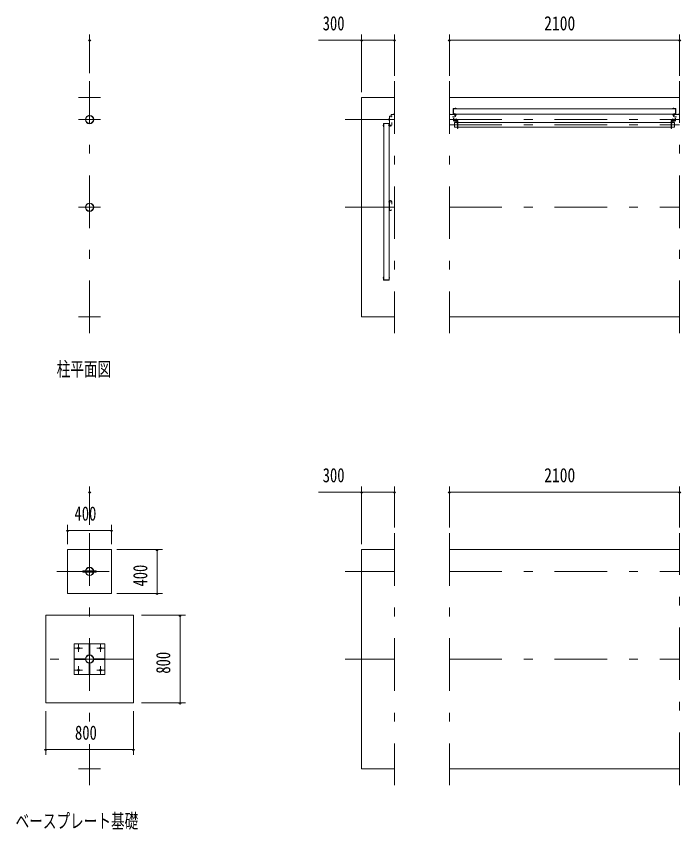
# Model space of a CAD drawing. Units: millimetres, scale not verified. Extents: x -23102 to 23102, y -10150 to 10150.
# Drawn here: x -21341 to -15281, y -8063 to -637 of the extents above; entities that cross this region are included whole.
import ezdxf
from ezdxf.enums import TextEntityAlignment as Align

# ---------------------------------------------------------------- set-up
doc = ezdxf.new("R2010")
doc.units = ezdxf.units.MM
doc.header["$LTSCALE"] = 40
doc.linetypes.add('USER3', pattern=[24, 12, -5, 2, -5])
for name, color, linetype, lineweight in [('0-2_1-0BOLD', 7, 'Continuous', 18), ('0-3_1-2CENTER', 3, 'USER3', 18), ('0-4_1-4THIN', 4, 'Continuous', 18), ('0-5_1-5DIM', 3, 'Continuous', 18)]:
    doc.layers.add(name, color=color, linetype=linetype, lineweight=lineweight)
doc.styles.add('ＭＳ ゴシック', font='')
doc.styles.get('ＭＳ ゴシック').set_extended_font_data('MS Gothic')

msp = doc.modelspace()

# ---------------------------------------------------------------- linework, layer by layer
at = {"layer": '0-2_1-0BOLD'}
for p, q in [((-20772.14, -1380.33), (-20572.14, -1380.33)), ((-18190.69, -3380.33), (-18190.69, -1380.33)), ((-18190.69, -1380.33), (-17890.69, -1380.33)), ((-17390.69, -1380.33), (-15290.69, -1380.33)), ((-17355.69, -1481.27), (-17355.69, -1531.07)), ((-17327.29, -1479.67), (-17354.09, -1479.67)), ((-17354.09, -1481.27), (-17327.29, -1481.27)), ((-17354.09, -1531.07), (-17354.09, -1481.27)), ((-17353.69, -1530.67), (-17353.69, -1481.67)), ((-15327.69, -1481.67), (-17353.69, -1481.67)), ((-17339.19, -1479.67), (-17339.09, -1478.55)), ((-17332.19, -1479.67), (-17332.29, -1478.55)), ((-17332.19, -1479.39), (-17332.19, -1479.67)), ((-17327.29, -1481.67), (-17327.29, -1481.27)), ((-17325.69, -1481.27), (-17325.69, -1481.67)), ((-15355.69, -1481.27), (-15355.69, -1481.67)), ((-15354.09, -1479.67), (-15327.29, -1479.67)), ((-15327.29, -1481.27), (-15354.09, -1481.27)), ((-15354.09, -1481.67), (-15354.09, -1481.27)), ((-15349.19, -1479.67), (-15349.09, -1478.55)), ((-15349.19, -1479.39), (-15349.19, -1479.67)), ((-15342.19, -1479.67), (-15342.29, -1478.55)), ((-15327.69, -1530.67), (-15327.69, -1481.67)), ((-15327.29, -1531.07), (-15327.29, -1481.27)), ((-15325.69, -1481.27), (-15325.69, -1531.07)), ((-17936.84, -1550.33), (-17936.84, -1640.33)), ((-17925.86, -1550.33), (-17936.84, -1550.33)), ((-17920.69, -1545.16), (-17920.69, -1534.18)), ((-17920.69, -1534.18), (-17890.69, -1534.18)), ((-17390.69, -1534.18), (-17330.69, -1534.18)), ((-17362.91, -1554.18), (-17340.69, -1554.18)), ((-17354.09, -1531.07), (-17327.29, -1531.07)), ((-17354.09, -1532.67), (-17327.29, -1532.67)), ((-15327.69, -1530.67), (-17353.69, -1530.67)), ((-17330.69, -1544.18), (-17330.69, -1534.18)), ((-17327.29, -1531.07), (-17327.29, -1530.67)), ((-17325.69, -1531.07), (-17325.69, -1530.67)), ((-15355.69, -1531.07), (-15355.69, -1530.67)), ((-15354.09, -1531.07), (-15354.09, -1530.67)), ((-15327.29, -1531.07), (-15354.09, -1531.07)), ((-15327.29, -1532.67), (-15354.09, -1532.67)), ((-15350.69, -1544.18), (-15350.69, -1534.18)), ((-15290.69, -1534.18), (-15350.69, -1534.18)), ((-15318.47, -1554.18), (-15340.69, -1554.18)), ((-17991.35, -1631.83), (-17992.47, -1631.93)), ((-17991.35, -1643.73), (-17991.35, -1616.93)), ((-17989.75, -1615.33), (-17939.95, -1615.33)), ((-17989.75, -1616.93), (-17989.75, -1643.73)), ((-17939.95, -1616.93), (-17989.75, -1616.93)), ((-17989.35, -3043.33), (-17989.35, -1617.33)), ((-17939.95, -1616.93), (-17939.95, -1643.73)), ((-17938.35, -1616.93), (-17938.35, -1643.73)), ((-17916.84, -1608.11), (-17916.84, -1630.33)), ((-17317.74, -1590.33), (-17347.34, -1590.33)), ((-17347.34, -1593.53), (-17317.74, -1593.53)), ((-17312.54, -1608.13), (-15368.84, -1608.13)), ((-15363.64, -1590.33), (-15334.04, -1590.33)), ((-15334.04, -1593.53), (-15363.64, -1593.53)), ((-17991.35, -1638.83), (-17992.47, -1638.73)), ((-17991.63, -1638.83), (-17991.35, -1638.83)), ((-17989.35, -1643.73), (-17989.75, -1643.73)), ((-17989.75, -1645.33), (-17989.35, -1645.33)), ((-17939.95, -1643.73), (-17940.35, -1643.73)), ((-17939.95, -1645.33), (-17940.35, -1645.33)), ((-17926.84, -1640.33), (-17936.84, -1640.33)), ((-15368.84, -1650.83), (-17312.54, -1650.83)), ((-17926.84, -2320.33), (-17936.84, -2320.33)), ((-17936.84, -2410.33), (-17936.84, -2320.33)), ((-17916.84, -2330.33), (-17916.84, -2352.55)), ((-17925.86, -2410.33), (-17936.84, -2410.33)), ((-17991.35, -3021.83), (-17992.47, -3021.93)), ((-17991.35, -3028.83), (-17992.47, -3028.73)), ((-17991.63, -3028.83), (-17991.35, -3028.83)), ((-17991.35, -3016.93), (-17991.35, -3043.73)), ((-17989.75, -3015.33), (-17989.35, -3015.33)), ((-17989.75, -3043.73), (-17989.75, -3016.93)), ((-17989.35, -3016.93), (-17989.75, -3016.93)), ((-17939.95, -3043.73), (-17989.75, -3043.73)), ((-17940.35, -3043.33), (-17989.35, -3043.33)), ((-17939.95, -3015.33), (-17940.35, -3015.33)), ((-17939.95, -3016.93), (-17940.35, -3016.93)), ((-17939.95, -3043.73), (-17939.95, -3016.93)), ((-17938.35, -3043.73), (-17938.35, -3016.93)), ((-17938.35, -3021.83), (-17937.23, -3021.93)), ((-17938.35, -3028.83), (-17937.23, -3028.73)), ((-17938.06, -3028.83), (-17938.35, -3028.83)), ((-17989.75, -3045.33), (-17939.95, -3045.33)), ((-20572.14, -3380.33), (-20772.14, -3380.33)), ((-17890.69, -3380.33), (-18190.69, -3380.33)), ((-15290.69, -3380.33), (-17390.69, -3380.33)), ((-20472.14, -5505.32), (-20872.14, -5505.32)), ((-20872.14, -5505.33), (-20872.14, -5905.32)), ((-20872.14, -5505.33), (-20472.14, -5505.33)), ((-20472.14, -5905.32), (-20472.14, -5505.33)), ((-18190.69, -7505.32), (-18190.69, -5505.33)), ((-18190.69, -5505.33), (-17890.69, -5505.33)), ((-17390.69, -5505.33), (-15290.69, -5505.33)), ((-20732.14, -5699.32), (-20732.14, -5711.32)), ((-20732.14, -5699.32), (-20709.82, -5699.32)), ((-20732.14, -5711.32), (-20709.82, -5711.32)), ((-20706.98, -5699.32), (-20637.3, -5699.32)), ((-20706.98, -5711.32), (-20637.3, -5711.32)), ((-20634.47, -5699.32), (-20612.14, -5699.32)), ((-20634.47, -5711.32), (-20612.14, -5711.32)), ((-20612.14, -5699.32), (-20612.14, -5711.32)), ((-20872.14, -5905.32), (-20472.14, -5905.32)), ((-20675.14, -6447.18), (-20669.14, -6447.18)), ((-20730.29, -6508.32), (-20730.29, -6502.33)), ((-20613.99, -6502.33), (-20613.99, -6508.32)), ((-20669.14, -6563.47), (-20675.14, -6563.47)), ((-20572.14, -7505.32), (-20772.14, -7505.32)), ((-17890.69, -7505.32), (-18190.69, -7505.32)), ((-15290.69, -7505.32), (-17390.69, -7505.32))]:
    msp.add_line(p, q, dxfattribs=at)
for points in [[(-17940.35, -3043.33), (-17940.35, -1617.33), (-17989.35, -1617.33)], [(-17349.34, -1588.33), (-17349.34, -1568.33), (-17352.54, -1568.33), (-17352.54, -1588.33)], [(-17315.74, -1608.13), (-17344.59, -1608.13), (-17344.59, -1650.83), (-17315.74, -1650.83)], [(-17315.74, -1595.53), (-17315.74, -1661.33), (-17312.54, -1661.33), (-17312.54, -1595.53)], [(-15365.64, -1595.53), (-15365.64, -1661.33), (-15368.84, -1661.33), (-15368.84, -1595.53)], [(-15365.64, -1608.13), (-15336.79, -1608.13), (-15336.79, -1650.83), (-15365.64, -1650.83)], [(-15332.04, -1588.33), (-15332.04, -1568.33), (-15328.84, -1568.33), (-15328.84, -1588.33)]]:
    msp.add_lwpolyline(points, dxfattribs=at)
for points in [[(-21072.14, -6905.33), (-21072.14, -6105.33), (-20272.14, -6105.33), (-20272.14, -6905.33)], [(-20532.14, -6365.33), (-20532.14, -6645.32), (-20812.14, -6645.32), (-20812.14, -6365.33)], [(-20675.14, -6467.18), (-20669.14, -6467.18), (-20669.14, -6367.18), (-20675.14, -6367.18)], [(-20710.29, -6508.32), (-20810.29, -6508.32), (-20810.29, -6502.33), (-20710.29, -6502.33)], [(-20533.99, -6502.33), (-20533.99, -6508.32), (-20633.99, -6508.32), (-20633.99, -6502.33)], [(-20669.14, -6543.48), (-20669.14, -6643.48), (-20675.14, -6643.48), (-20675.14, -6543.48)]]:
    msp.add_lwpolyline(points, close=True, dxfattribs=at)
for centre, radius in [((-20672.14, -1580.33), 38.15), ((-20672.14, -1580.33), 38.15), ((-20672.14, -1580.33), 35.35), ((-20672.14, -1580.33), 35.35), ((-20672.14, -1580.33), 35.35), ((-20672.14, -2380.33), 38.15), ((-20672.14, -2380.33), 35.35), ((-20672.14, -5705.32), 38.15), ((-20672.14, -5705.32), 35.35), ((-20772.14, -6405.33), 8), ((-20572.14, -6405.33), 8), ((-20672.14, -6505.33), 38.15), ((-20672.14, -6505.33), 35.35), ((-20772.14, -6605.33), 8), ((-20572.14, -6605.33), 8)]:
    msp.add_circle(centre, radius, dxfattribs=at)
for centre, radius, start, end in [((-17354.09, -1481.27), 1.6, 90, 180), ((-17337.8, -1478.67), 1.3, 105.88085, 175), ((-17335.69, -1486.07), 9, 74.11915, 105.88085), ((-17333.59, -1478.67), 1.3, 5, 74.11915), ((-17327.29, -1481.27), 1.6, 0, 90), ((-15354.09, -1481.27), 1.6, 90, 180), ((-15347.8, -1478.67), 1.3, 105.88085, 175), ((-15345.69, -1486.07), 9, 74.11915, 105.88085), ((-15343.58, -1478.67), 1.3, 5, 74.11915), ((-15327.29, -1481.27), 1.6, 0, 90), ((-20672.14, -1580.33), 38.15, 43.27118, 125.40654), ((-17925.86, -1555.33), 5, 324.59346, 90), ((-17915.69, -1545.16), 5, 180, 305.40654), ((-17354.09, -1531.07), 1.6, 180, 270), ((-17340.69, -1544.18), 10, 270, 0), ((-17327.29, -1531.07), 1.6, 270, 0), ((-15354.09, -1531.07), 1.6, 180, 270), ((-15340.69, -1544.18), 10, 180, 270), ((-15327.29, -1531.07), 1.6, 270, 0), ((-17984.95, -1635.33), 9, 164.11915, 195.88085), ((-17992.35, -1633.22), 1.3, 95, 164.11915), ((-17989.75, -1616.93), 1.6, 90, 180), ((-17939.95, -1616.93), 1.6, 0, 90), ((-17926.84, -1630.33), 10, 270, 0), ((-17347.34, -1588.33), 5.2, 180, 270), ((-17347.34, -1588.33), 2, 180, 270), ((-17317.74, -1595.53), 5.2, 0, 90), ((-17317.74, -1595.53), 2, 0, 90), ((-15363.64, -1595.53), 5.2, 90, 180), ((-15363.64, -1595.53), 2, 90, 180), ((-15334.04, -1588.33), 2, 270, 0), ((-15334.04, -1588.33), 5.2, 270, 0), ((-17992.35, -1637.44), 1.3, 195.88085, 265), ((-17989.75, -1643.73), 1.6, 180, 270), ((-17939.95, -1643.73), 1.6, 270, 0), ((-17926.84, -2330.33), 10, 0, 90), ((-17926.84, -2330.33), 10, 0, 90), ((-17925.86, -2405.33), 5, 270, 35.40654), ((-17984.95, -3025.33), 9, 164.11915, 195.88085), ((-17992.35, -3023.22), 1.3, 95, 164.11915), ((-17992.35, -3027.44), 1.3, 195.88085, 265), ((-17989.75, -3016.93), 1.6, 90, 180), ((-17989.75, -3043.73), 1.6, 180, 270), ((-17939.95, -3016.93), 1.6, 0, 90), ((-17939.95, -3043.73), 1.6, 270, 0), ((-17937.34, -3023.22), 1.3, 15.88085, 85), ((-17937.34, -3027.44), 1.3, 275, 344.11915), ((-17944.75, -3025.33), 9, 344.11915, 15.88085)]:
    msp.add_arc(centre, radius, start, end, dxfattribs=at)
at = {"layer": '0-3_1-2CENTER'}
for p, q in [((-20672.14, -3530.33), (-20672.14, -1230.33)), ((-17890.69, -1230.33), (-17890.69, -3530.33)), ((-17390.69, -1230.33), (-17390.69, -3530.33)), ((-15290.69, -3530.33), (-15290.69, -1230.33)), ((-17335.69, -1484.27), (-17335.69, -1476.67)), ((-15345.69, -1484.27), (-15345.69, -1476.67)), ((-17340.69, -1522.47), (-17340.69, -1547.47)), ((-17335.69, -1535.67), (-17335.69, -1528.07)), ((-15345.69, -1535.67), (-15345.69, -1528.07)), ((-15340.69, -1522.47), (-15340.69, -1547.47)), ((-15290.69, -1530), (-15305.89, -1530)), ((-20772.14, -1580.33), (-20572.14, -1580.33)), ((-18340.69, -1580.33), (-17890.69, -1580.33)), ((-17948.55, -1630.33), (-17923.55, -1630.33)), ((-17390.69, -1580.33), (-15290.69, -1580.33)), ((-17390.69, -1629.48), (-15290.69, -1629.48)), ((-17327.54, -1571.33), (-17327.54, -1613.13)), ((-15353.84, -1571.33), (-15353.84, -1613.13)), ((-17986.75, -1635.33), (-17994.35, -1635.33)), ((-17935.35, -1635.33), (-17942.95, -1635.33)), ((-17947.04, -2330.33), (-17922.04, -2330.33)), ((-20772.14, -2380.33), (-20572.14, -2380.33)), ((-18340.69, -2380.33), (-17890.69, -2380.33)), ((-17390.69, -2380.33), (-15290.69, -2380.33)), ((-17986.75, -3025.33), (-17994.35, -3025.33)), ((-17935.35, -3025.33), (-17942.95, -3025.33)), ((-20672.14, -5355.33), (-20672.14, -7080.3)), ((-17890.69, -5355.33), (-17890.69, -7655.32)), ((-17390.69, -5355.33), (-17390.69, -7655.32)), ((-15290.69, -7655.32), (-15290.69, -5355.33)), ((-20972.14, -5705.32), (-20372.14, -5705.32)), ((-18340.69, -5705.32), (-17890.69, -5705.32)), ((-17390.69, -5705.32), (-15290.69, -5705.32)), ((-20772.14, -6439.47), (-20772.14, -6371.18)), ((-20572.14, -6371.18), (-20572.14, -6439.47)), ((-20738, -6405.33), (-20806.28, -6405.33)), ((-20606.29, -6405.33), (-20538, -6405.33)), ((-20272.14, -6505.33), (-21072.14, -6505.33)), ((-18340.69, -6505.32), (-17890.69, -6505.32)), ((-17390.69, -6505.32), (-15290.69, -6505.32)), ((-20806.28, -6605.33), (-20738, -6605.33)), ((-20772.14, -6639.47), (-20772.14, -6571.18)), ((-20606.29, -6605.33), (-20538, -6605.33)), ((-20572.14, -6571.18), (-20572.14, -6639.47)), ((-20672.14, -7280.33), (-20672.14, -7655.32))]:
    msp.add_line(p, q, dxfattribs=at)
at = {"layer": '0-4_1-4THIN'}
for p, q in [((-17898.19, -1534.18), (-17898.19, -1532.98)), ((-17898.19, -1532.98), (-17890.69, -1532.98)), ((-17898.19, -1534.18), (-17890.69, -1534.18)), ((-17895.59, -1528.98), (-17896.47, -1529.48)), ((-17896.47, -1529.48), (-17896.47, -1532.98)), ((-17890.69, -1528.98), (-17895.59, -1528.98)), ((-17893.58, -1529.48), (-17893.58, -1532.98)), ((-17385.79, -1528.98), (-17390.69, -1528.98)), ((-17390.69, -1532.98), (-17383.19, -1532.98)), ((-17390.69, -1534.18), (-17383.19, -1534.18)), ((-17383.19, -1532.98), (-17383.19, -1534.18)), ((-17942.04, -1575.43), (-17941.54, -1574.55)), ((-17942.04, -1585.23), (-17942.04, -1575.43)), ((-17941.54, -1574.55), (-17938.04, -1574.55)), ((-17941.54, -1577.44), (-17938.04, -1577.44)), ((-17941.54, -1583.21), (-17938.04, -1583.21)), ((-17936.84, -1572.83), (-17936.84, -1587.83)), ((-17940.35, -2374.55), (-17938.04, -2374.55)), ((-17940.35, -2377.44), (-17938.04, -2377.44)), ((-17940.35, -2383.22), (-17938.04, -2383.22)), ((-17940.35, -2386.1), (-17938.04, -2386.1))]:
    msp.add_line(p, q, dxfattribs=at)
for points in [[(-17385.79, -1528.98), (-17384.92, -1529.48), (-17384.92, -1532.98)], [(-17942.04, -1585.23), (-17941.54, -1586.1), (-17938.04, -1586.1)], [(-17936.84, -1572.83), (-17938.04, -1572.83), (-17938.04, -1587.83), (-17936.84, -1587.83)], [(-17936.84, -2387.83), (-17938.04, -2387.83), (-17938.04, -2372.83), (-17936.84, -2372.83)]]:
    msp.add_lwpolyline(points, dxfattribs=at)
for centre, radius, start, end in [((-17895.02, -1531.29), 2.32, 51.45377, 90), ((-17890.69, -1537.49), 8.51, 89.99764, 109.82912), ((-17939.73, -1576), 2.32, 180, 218.54623), ((-17933.53, -1580.33), 8.51, 160.17088, 199.83133), ((-17939.72, -1584.66), 2.32, 141.46857, 180)]:
    msp.add_arc(centre, radius, start, end, dxfattribs=at)
at = {"layer": '0-5_1-5DIM'}
for p, q in [((-20672.14, -1155.33), (-20672.14, -805.33)), ((-18190.69, -805.33), (-18190.69, -1330.33)), ((-17890.69, -805.33), (-17890.69, -1180.33)), ((-17390.69, -805.33), (-17390.69, -1180.33)), ((-15290.69, -805.33), (-15290.69, -1180.33)), ((-20662.14, -855.33), (-20682.14, -855.33)), ((-18190.69, -855.33), (-18583.19, -855.33)), ((-18180.69, -855.33), (-18200.69, -855.33)), ((-17890.69, -855.33), (-18190.69, -855.33)), ((-17880.69, -855.33), (-17900.69, -855.33)), ((-17380.69, -855.33), (-17400.69, -855.33)), ((-15290.69, -855.33), (-17390.69, -855.33)), ((-15280.69, -855.33), (-15300.69, -855.33)), ((-20672.14, -4930.32), (-20672.14, -5280.32)), ((-18190.69, -4930.33), (-18190.69, -5455.33)), ((-17890.69, -4930.33), (-17890.69, -5305.33)), ((-17390.69, -4930.33), (-17390.69, -5305.33)), ((-15290.69, -4930.33), (-15290.69, -5305.33)), ((-20662.14, -4980.33), (-20682.14, -4980.33)), ((-18190.69, -4980.33), (-18583.19, -4980.33)), ((-18180.69, -4980.33), (-18200.69, -4980.33)), ((-17890.69, -4980.33), (-18190.69, -4980.33)), ((-17880.69, -4980.33), (-17900.69, -4980.33)), ((-17380.69, -4980.33), (-17400.69, -4980.33)), ((-15290.69, -4980.33), (-17390.69, -4980.33)), ((-15280.69, -4980.33), (-15300.69, -4980.33)), ((-20862.14, -5330.33), (-20882.14, -5330.33)), ((-20872.14, -5280.33), (-20872.14, -5455.32)), ((-20872.14, -5330.33), (-20472.14, -5330.33)), ((-20462.14, -5330.33), (-20482.14, -5330.33)), ((-20472.14, -5280.33), (-20472.14, -5455.33)), ((-20006.23, -5505.33), (-20422.14, -5505.33)), ((-20046.23, -5505.33), (-20066.23, -5505.33)), ((-20056.23, -5505.33), (-20056.23, -5905.32)), ((-20006.23, -5905.32), (-20422.14, -5905.32)), ((-20046.23, -5905.32), (-20066.23, -5905.32)), ((-20197.14, -6105.33), (-19797.14, -6105.33)), ((-19837.14, -6105.33), (-19857.14, -6105.33)), ((-19847.14, -6105.33), (-19847.14, -6905.33)), ((-19797.14, -6905.33), (-20197.14, -6905.33)), ((-19837.14, -6905.33), (-19857.14, -6905.33)), ((-21072.14, -7380.33), (-21072.14, -6980.33)), ((-20272.14, -6980.33), (-20272.14, -7380.33)), ((-21062.14, -7330.33), (-21082.14, -7330.33)), ((-20272.14, -7330.33), (-21072.14, -7330.33)), ((-20262.14, -7330.33), (-20282.14, -7330.33))]:
    msp.add_line(p, q, dxfattribs=at)
for centre in [(-20672.14, -855.33), (-18190.69, -855.33), (-17890.69, -855.33), (-17390.69, -855.33), (-15290.69, -855.33), (-20672.14, -4980.33), (-18190.69, -4980.33), (-17890.69, -4980.33), (-17390.69, -4980.33), (-15290.69, -4980.33), (-20872.14, -5330.33), (-20472.14, -5330.33), (-20056.23, -5505.33), (-20056.23, -5905.32), (-19847.14, -6105.33), (-19847.14, -6905.33), (-21072.14, -7330.33), (-20272.14, -7330.33)]:
    msp.add_arc(centre, 10, 180, 0, dxfattribs=at)

# ---------------------------------------------------------------- texts
at = {"layer": '0-5_1-5DIM', "color": 7, "style": 'ＭＳ ゴシック'}
for s, width, p in [('300', 0.75, (-18546.04, -805.33)), ('2100', 0.8, (-16526.08, -805.33)), ('柱平面図', 0.7, (-20972.14, -3962.56)), ('300', 0.75, (-18546.04, -4930.33)), ('2100', 0.8, (-16526.08, -4930.33)), ('400', 0.75, (-20809.77, -5280.33)), ('800', 0.75, (-20805, -7280.33)), ('ベースプレート基礎', 0.7, (-21347.14, -8087.56))]:
    msp.add_text(s, height=130.2, dxfattribs=dict(at, width=width)).set_placement(p, align=Align.BOTTOM_LEFT)
at = {"layer": '0-5_1-5DIM', "color": 7, "style": 'ＭＳ ゴシック', "width": 0.75}
for s, p in [('400', (-20106.23, -5842.95)), ('800', (-19897.14, -6638.19))]:
    msp.add_text(s, height=130.2, rotation=90, dxfattribs=at).set_placement(p, align=Align.BOTTOM_LEFT)

doc.saveas('drawing.dxf')
